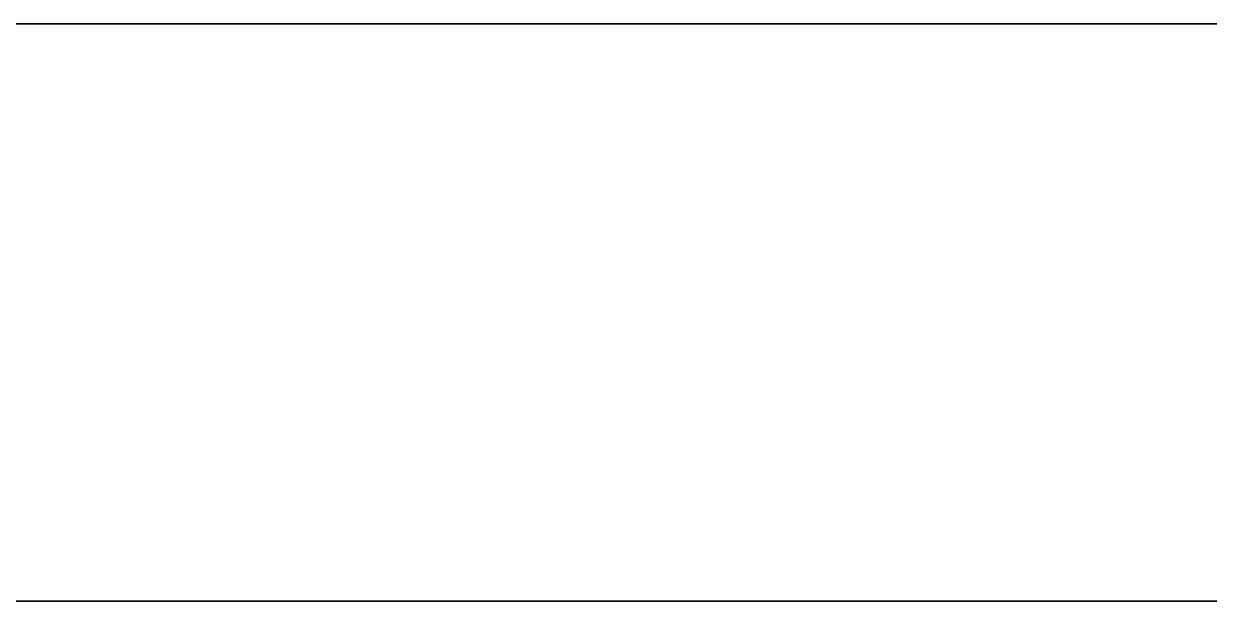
# Model space of a CAD drawing. Header units: metres. Extents: x 350990 to 353010, y 7455300 to 7456700.
# Drawn here: x 352342.9 to 352548, y 7456000 to 7456100 of the extents above; entities that cross this region are included whole.
import ezdxf

# ---------------------------------------------------------------- set-up
doc = ezdxf.new("R2010")
doc.units = ezdxf.units.M

msp = doc.modelspace()

# ---------------------------------------------------------------- linework, layer by layer
at = {"layer": 'BOC_P0N'}
msp.add_polyline3d([(352340, 7456000, 1322.588), (352350, 7456000, 1323.815), (352360, 7456000, 1324.909), (352370, 7456000, 1325.853), (352380, 7456000, 1326.632), (352390, 7456000, 1327.231), (352400, 7456000, 1327.639), (352410, 7456000, 1327.846), (352420, 7456000, 1327.843), (352430, 7456000, 1327.625), (352440, 7456000, 1327.188), (352450, 7456000, 1326.532), (352460, 7456000, 1325.646), (352470, 7456000, 1324.259), (352480, 7456000, 1322.643), (352490, 7456000, 1320.797), (352500, 7456000, 1318.726), (352510, 7456000, 1316.444), (352520, 7456000, 1313.974), (352530, 7456000, 1311.345), (352540, 7456000, 1308.595), (352550, 7456000, 1305.771)], dxfattribs=at)
at = {"layer": 'BOC_P100N'}
msp.add_polyline3d([(352340, 7456100, 1304.638), (352350, 7456100, 1305.862), (352360, 7456100, 1306.634), (352370, 7456100, 1307.361), (352380, 7456100, 1308.038), (352390, 7456100, 1308.662), (352400, 7456100, 1309.228), (352410, 7456100, 1309.32), (352420, 7456100, 1309.011), (352430, 7456100, 1308.449), (352440, 7456100, 1307.662), (352450, 7456100, 1306.691), (352460, 7456100, 1305.587), (352470, 7456100, 1304.407), (352480, 7456100, 1303.21), (352490, 7456100, 1302.057), (352500, 7456100, 1301.002), (352510, 7456100, 1300.094), (352520, 7456100, 1299.366), (352530, 7456100, 1298.786), (352540, 7456100, 1298.415), (352550, 7456100, 1298.246)], dxfattribs=at)
at = {"layer": 'BOLC_P0N'}
msp.add_polyline3d([(352340, 7456000, 1257.155), (352350, 7456000, 1258.672), (352360, 7456000, 1259.995), (352370, 7456000, 1261.124), (352380, 7456000, 1262.061), (352390, 7456000, 1262.811), (352400, 7456000, 1263.383), (352410, 7456000, 1263.791), (352420, 7456000, 1264.05), (352430, 7456000, 1264.18), (352440, 7456000, 1264.2), (352450, 7456000, 1264.133), (352460, 7456000, 1264), (352470, 7456000, 1263.822), (352480, 7456000, 1263.616), (352490, 7456000, 1263.399), (352500, 7456000, 1263.183), (352510, 7456000, 1262.977), (352520, 7456000, 1262.785), (352530, 7456000, 1262.607), (352540, 7456000, 1262.439), (352550, 7456000, 1262.273)], dxfattribs=at)
at = {"layer": 'BOLC_P100N'}
msp.add_polyline3d([(352340, 7456100, 1253.188), (352350, 7456100, 1255.079), (352360, 7456100, 1256.696), (352370, 7456100, 1258.029), (352380, 7456100, 1259.071), (352390, 7456100, 1259.821), (352400, 7456100, 1260.286), (352410, 7456100, 1260.479), (352420, 7456100, 1260.42), (352430, 7456100, 1260.133), (352440, 7456100, 1259.649), (352450, 7456100, 1259.003), (352460, 7456100, 1258.231), (352470, 7456100, 1257.373), (352480, 7456100, 1256.467), (352490, 7456100, 1255.552), (352500, 7456100, 1254.666), (352510, 7456100, 1253.842), (352520, 7456100, 1253.112), (352530, 7456100, 1252.501), (352540, 7456100, 1252.029), (352550, 7456100, 1251.706)], dxfattribs=at)
at = {"layer": 'BOX_P0N'}
msp.add_polyline3d([(352340, 7456000, 1230.58), (352350, 7456000, 1229.786), (352360, 7456000, 1228.874), (352370, 7456000, 1227.971), (352380, 7456000, 1227.2), (352390, 7456000, 1226.676), (352400, 7456000, 1226.493), (352410, 7456000, 1226.72), (352420, 7456000, 1227.394), (352430, 7456000, 1228.52), (352440, 7456000, 1230.064), (352450, 7456000, 1231.961), (352460, 7456000, 1234.118), (352470, 7456000, 1236.418), (352480, 7456000, 1238.733), (352490, 7456000, 1240.93), (352500, 7456000, 1242.883), (352510, 7456000, 1244.483), (352520, 7456000, 1245.643), (352530, 7456000, 1246.308), (352540, 7456000, 1246.456), (352550, 7456000, 1246.098)], dxfattribs=at)
at = {"layer": 'BOX_P100N'}
msp.add_polyline3d([(352340, 7456100, 1237.824), (352350, 7456100, 1237.456), (352360, 7456100, 1236.81), (352370, 7456100, 1236), (352380, 7456100, 1235.136), (352390, 7456100, 1234.315), (352400, 7456100, 1233.616), (352410, 7456100, 1233.092), (352420, 7456100, 1232.77), (352430, 7456100, 1232.645), (352440, 7456100, 1232.69), (352450, 7456100, 1232.851), (352460, 7456100, 1233.059), (352470, 7456100, 1233.236), (352480, 7456100, 1233.302), (352490, 7456100, 1233.186), (352500, 7456100, 1232.832), (352510, 7456100, 1232.205), (352520, 7456100, 1231.296), (352530, 7456100, 1230.125), (352540, 7456100, 1228.735), (352550, 7456100, 1227.193)], dxfattribs=at)
at = {"layer": 'CU_0p2_P0N'}
msp.add_polyline3d([(352341.701, 7456000, 1020), (352348.299, 7456000, 1010), (352350, 7456000, 1006.805), (352353.669, 7456000, 1000), (352357.473, 7456000, 990), (352359.799, 7456000, 980), (352360, 7456000, 978.544), (352361.27, 7456000, 970), (352362.076, 7456000, 960), (352362.65, 7456000, 950), (352363.359, 7456000, 940), (352364.407, 7456000, 930), (352365.821, 7456000, 920), (352367.504, 7456000, 910), (352369.294, 7456000, 900), (352370, 7456000, 896.182), (352371.515, 7456000, 890), (352373.82, 7456000, 880), (352375.732, 7456000, 870), (352377.151, 7456000, 860), (352378.023, 7456000, 850), (352378.33, 7456000, 840), (352378.113, 7456000, 830), (352377.51, 7456000, 820), (352376.786, 7456000, 810), (352376.325, 7456000, 800), (352376.548, 7456000, 790), (352377.798, 7456000, 780), (352380, 7456000, 771.077), (352380.345, 7456000, 770), (352384.979, 7456000, 760), (352390, 7456000, 751.367), (352390.89, 7456000, 750), (352398.291, 7456000, 740), (352400, 7456000, 737.839), (352406.037, 7456000, 730), (352410, 7456000, 724.674), (352413.259, 7456000, 720), (352419.424, 7456000, 710), (352420, 7456000, 708.875), (352424.47, 7456000, 700), (352428.121, 7456000, 690), (352430, 7456000, 681.343), (352430.325, 7456000, 680), (352430.814, 7456000, 670), (352430, 7456000, 664.809), (352429.169, 7456000, 660), (352425.188, 7456000, 650), (352420, 7456000, 641.454), (352418.951, 7456000, 640), (352411.384, 7456000, 630), (352410, 7456000, 628.04), (352403.694, 7456000, 620), (352400, 7456000, 614.042), (352397.126, 7456000, 610), (352391.83, 7456000, 600), (352390, 7456000, 596.115), (352386.516, 7456000, 590), (352380.741, 7456000, 580), (352380, 7456000, 578.952), (352370.498, 7456000, 570), (352370, 7456000, 569.607), (352360, 7456000, 567.552), (352354.882, 7456000, 570), (352350, 7456000, 573.804), (352346.344, 7456000, 580), (352343.389, 7456000, 590), (352342.622, 7456000, 600), (352342.938, 7456000, 610), (352342.966, 7456000, 620), (352341.378, 7456000, 630)], dxfattribs=at)
at = {"layer": 'CU_0p2_P100N'}
for points in [[(352340, 7456100, 1237.944), (352350, 7456100, 1236.705), (352360, 7456100, 1235.041), (352370, 7456100, 1232.823), (352379.828, 7456100, 1230), (352370.707, 7456100, 1220), (352370, 7456100, 1219.132), (352363.234, 7456100, 1210), (352360, 7456100, 1204.463), (352357.689, 7456100, 1200), (352354.324, 7456100, 1190), (352353.039, 7456100, 1180), (352357.168, 7456100, 1170), (352360, 7456100, 1164.939), (352362.791, 7456100, 1160), (352367.813, 7456100, 1150), (352370, 7456100, 1144.784), (352372.239, 7456100, 1140), (352375.974, 7456100, 1130), (352378.573, 7456100, 1120), (352379.844, 7456100, 1110), (352379.275, 7456100, 1100), (352375.925, 7456100, 1090), (352370, 7456100, 1081.661), (352368.732, 7456100, 1080), (352360, 7456100, 1071.031), (352359.076, 7456100, 1070), (352350.315, 7456100, 1060), (352350, 7456100, 1059.577), (352344.729, 7456100, 1050), (352340.867, 7456100, 1040)], [(352341.442, 7456100, 990), (352343.333, 7456100, 980), (352345.52, 7456100, 970), (352348.133, 7456100, 960), (352350, 7456100, 954.293), (352351.977, 7456100, 950), (352357.531, 7456100, 940), (352360, 7456100, 936.293), (352365.011, 7456100, 930), (352370, 7456100, 924.327), (352373.894, 7456100, 920), (352380, 7456100, 913.481), (352382.95, 7456100, 910), (352390, 7456100, 901.492), (352391.084, 7456100, 900), (352398.302, 7456100, 890), (352400, 7456100, 887.483), (352404.802, 7456100, 880), (352410, 7456100, 870.707), (352410.409, 7456100, 870), (352416.065, 7456100, 860), (352420, 7456100, 851.646), (352420.906, 7456100, 850), (352425.82, 7456100, 840), (352429.731, 7456100, 830), (352430, 7456100, 829.038), (352433.512, 7456100, 820), (352435.936, 7456100, 810), (352436.444, 7456100, 800), (352434.005, 7456100, 790), (352430, 7456100, 783.629), (352427.881, 7456100, 780), (352420, 7456100, 770.633), (352419.546, 7456100, 770), (352412.5, 7456100, 760), (352410, 7456100, 755.793), (352407.365, 7456100, 750), (352404.651, 7456100, 740), (352403.991, 7456100, 730), (352405.422, 7456100, 720), (352408.976, 7456100, 710), (352410, 7456100, 707.996), (352420, 7456100, 700.332), (352421.747, 7456100, 700), (352430, 7456100, 698.759), (352440, 7456100, 698.469), (352450, 7456100, 697.162), (352460, 7456100, 692.7), (352462.757, 7456100, 690), (352470, 7456100, 681.806), (352470.971, 7456100, 680), (352475.124, 7456100, 670), (352477.525, 7456100, 660), (352478.17, 7456100, 650), (352477.139, 7456100, 640), (352474.699, 7456100, 630), (352471.342, 7456100, 620), (352470, 7456100, 616.282), (352467.189, 7456100, 610), (352463.395, 7456100, 600), (352460.529, 7456100, 590), (352460, 7456100, 587.596), (352457.877, 7456100, 580), (352455.399, 7456100, 570), (352452.084, 7456100, 560), (352450, 7456100, 556.18), (352444.374, 7456100, 550), (352440, 7456100, 546.969), (352430, 7456100, 545.105), (352420, 7456100, 548.549), (352418.401, 7456100, 550), (352412.261, 7456100, 560), (352410.16, 7456100, 570), (352410.389, 7456100, 580), (352411.556, 7456100, 590), (352412.633, 7456100, 600), (352412.855, 7456100, 610), (352411.882, 7456100, 620), (352410, 7456100, 628.541), (352409.65, 7456100, 630), (352405.8, 7456100, 640), (352400, 7456100, 649.734), (352399.707, 7456100, 650), (352390, 7456100, 655.969), (352380, 7456100, 656.282), (352370, 7456100, 653.95), (352360, 7456100, 650.667), (352358.204, 7456100, 650), (352350, 7456100, 646.749), (352340, 7456100, 643.082)]]:
    msp.add_polyline3d(points, dxfattribs=at)
at = {"layer": 'CU_0p4_P0N'}
msp.add_polyline3d([(352340, 7456000, 919.965), (352343.69, 7456000, 910), (352346.907, 7456000, 900), (352349.563, 7456000, 890), (352350, 7456000, 888.025), (352352.074, 7456000, 880), (352353.932, 7456000, 870), (352355.004, 7456000, 860), (352355.286, 7456000, 850), (352354.792, 7456000, 840), (352353.592, 7456000, 830), (352351.86, 7456000, 820), (352350, 7456000, 810.481), (352349.917, 7456000, 810), (352348.463, 7456000, 800), (352347.451, 7456000, 790), (352347.081, 7456000, 780), (352347.401, 7456000, 770), (352348.316, 7456000, 760), (352349.626, 7456000, 750), (352350, 7456000, 746.948), (352351.15, 7456000, 740), (352352.085, 7456000, 730), (352350.736, 7456000, 720), (352350, 7456000, 718.742), (352340.348, 7456000, 710)], dxfattribs=at)
at = {"layer": 'CU_0p4_P100N'}
msp.add_polyline3d([(352340, 7456100, 905.009), (352345.083, 7456100, 900), (352350, 7456100, 895.636), (352356.317, 7456100, 890), (352360, 7456100, 886.819), (352367.216, 7456100, 880), (352370, 7456100, 877.204), (352376.42, 7456100, 870), (352380, 7456100, 865.223), (352383.676, 7456100, 860), (352389.023, 7456100, 850), (352390, 7456100, 847.312), (352392.864, 7456100, 840), (352394.876, 7456100, 830), (352394.876, 7456100, 820), (352392.596, 7456100, 810), (352390, 7456100, 804.32), (352387.952, 7456100, 800), (352381.342, 7456100, 790), (352380, 7456100, 788.161), (352373.522, 7456100, 780), (352370, 7456100, 775.17), (352365.687, 7456100, 770), (352360, 7456100, 760.88), (352359.355, 7456100, 760), (352354.874, 7456100, 750), (352352.372, 7456100, 740), (352350.556, 7456100, 730), (352350, 7456100, 727.475), (352347.883, 7456100, 720), (352343.084, 7456100, 710), (352340, 7456100, 706.137)], dxfattribs=at)
at = {"layer": 'PHY_P0N'}
for points in [[(352340, 7456000, 1324.588), (352350, 7456000, 1325.815), (352360, 7456000, 1326.909), (352370, 7456000, 1327.853), (352379.355, 7456000, 1320), (352375.548, 7456000, 1310), (352371.756, 7456000, 1300), (352370, 7456000, 1295.102), (352368.22, 7456000, 1290), (352365.026, 7456000, 1280), (352362.229, 7456000, 1270), (352360, 7456000, 1260.334), (352359.924, 7456000, 1260), (352358.186, 7456000, 1250), (352357.035, 7456000, 1240), (352356.482, 7456000, 1230), (352356.513, 7456000, 1220), (352357.084, 7456000, 1210), (352358.135, 7456000, 1200), (352359.593, 7456000, 1190), (352360, 7456000, 1187.754), (352361.358, 7456000, 1180), (352367.941, 7456000, 1170), (352370, 7456000, 1166.924), (352374.464, 7456000, 1160), (352380, 7456000, 1151.505), (352380.945, 7456000, 1150), (352387.334, 7456000, 1140), (352390, 7456000, 1135.883), (352393.715, 7456000, 1130), (352400, 7456000, 1120.282), (352400.179, 7456000, 1120), (352406.733, 7456000, 1110), (352410, 7456000, 1105.199), (352413.558, 7456000, 1100), (352420, 7456000, 1091.049), (352420.77, 7456000, 1090), (352428.492, 7456000, 1080), (352430, 7456000, 1078.147), (352436.922, 7456000, 1070), (352440, 7456000, 1066.58), (352446.262, 7456000, 1060), (352450, 7456000, 1056.274), (352456.722, 7456000, 1050), (352460, 7456000, 1047.067), (352468.487, 7456000, 1040), (352470, 7456000, 1038.773), (352480, 7456000, 1031.179), (352481.662, 7456000, 1030), (352490, 7456000, 1024.07), (352496.132, 7456000, 1020), (352500, 7456000, 1017.36), (352510, 7456000, 1010.889), (352511.442, 7456000, 1010), (352520, 7456000, 1004.349), (352526.829, 7456000, 1000), (352530, 7456000, 997.761), (352540, 7456000, 990.825), (352541.212, 7456000, 990), (352550, 7456000, 983)], [(352550, 7456000, 803.311), (352543.273, 7456000, 810), (352540, 7456000, 813.524), (352532.133, 7456000, 820), (352530, 7456000, 821.899), (352520, 7456000, 826.505), (352510, 7456000, 826.299), (352500, 7456000, 822.003), (352496.943, 7456000, 820), (352490, 7456000, 815.781), (352480.02, 7456000, 810), (352480, 7456000, 809.989), (352470, 7456000, 807.036), (352460, 7456000, 808.238), (352457.163, 7456000, 810), (352450, 7456000, 814.53), (352445.161, 7456000, 820), (352440, 7456000, 825.867), (352437.341, 7456000, 830), (352430.897, 7456000, 840), (352430, 7456000, 841.392), (352425.283, 7456000, 850), (352420, 7456000, 859.456), (352419.71, 7456000, 860), (352414.375, 7456000, 870), (352410, 7456000, 877.995), (352408.854, 7456000, 880), (352403.072, 7456000, 890), (352400, 7456000, 895.201), (352396.797, 7456000, 900), (352390, 7456000, 909.98), (352389.984, 7456000, 910), (352381.711, 7456000, 920), (352380, 7456000, 922.045), (352371.659, 7456000, 930), (352370, 7456000, 931.578), (352360, 7456000, 939.192), (352358.739, 7456000, 940), (352350, 7456000, 945.664), (352342.691, 7456000, 950)]]:
    msp.add_polyline3d(points, dxfattribs=at)
at = {"layer": 'PHY_P100N'}
for points in [[(352340, 7456100, 1307.051), (352350, 7456100, 1307.862), (352360, 7456100, 1308.634), (352370, 7456100, 1309.361), (352379.436, 7456100, 1310), (352380, 7456100, 1310.038), (352390, 7456100, 1310.662), (352400, 7456100, 1311.228), (352410, 7456100, 1311.448), (352413.027, 7456100, 1310), (352410, 7456100, 1306.676), (352405.264, 7456100, 1300), (352400, 7456100, 1291.009), (352399.508, 7456100, 1290), (352395.515, 7456100, 1280), (352392.592, 7456100, 1270), (352390.656, 7456100, 1260), (352390, 7456100, 1253.983), (352389.602, 7456100, 1250), (352389.272, 7456100, 1240), (352389.531, 7456100, 1230), (352390, 7456100, 1223.772), (352390.273, 7456100, 1220), (352391.381, 7456100, 1210), (352392.753, 7456100, 1200), (352394.306, 7456100, 1190), (352395.971, 7456100, 1180), (352400, 7456100, 1173.25), (352401.841, 7456100, 1170), (352407.437, 7456100, 1160), (352410, 7456100, 1155.356), (352412.833, 7456100, 1150), (352418.076, 7456100, 1140), (352420, 7456100, 1136.325), (352423.225, 7456100, 1130), (352428.37, 7456100, 1120), (352430, 7456100, 1116.879), (352433.573, 7456100, 1110), (352438.944, 7456100, 1100), (352440, 7456100, 1098.094), (352444.56, 7456100, 1090), (352450, 7456100, 1080.887), (352450.547, 7456100, 1080), (352457.007, 7456100, 1070), (352460, 7456100, 1065.643), (352464.081, 7456100, 1060), (352470, 7456100, 1052.292), (352471.875, 7456100, 1050), (352480, 7456100, 1040.542), (352480.5, 7456100, 1040), (352490, 7456100, 1030.038), (352490.039, 7456100, 1030), (352500, 7456100, 1020.435), (352500.489, 7456100, 1020), (352510, 7456100, 1011.424), (352511.695, 7456100, 1010), (352520, 7456100, 1002.724), (352523.302, 7456100, 1000), (352530, 7456100, 994.052), (352534.777, 7456100, 990), (352540, 7456100, 985.06), (352545.522, 7456100, 980), (352550, 7456100, 975.239)], [(352550, 7456100, 800.24), (352541.426, 7456100, 810), (352540, 7456100, 811.69), (352534.1, 7456100, 820), (352530, 7456100, 825.991), (352527.441, 7456100, 830), (352521.241, 7456100, 840), (352520, 7456100, 842.048), (352515.104, 7456100, 850), (352510, 7456100, 858.384), (352508.932, 7456100, 860), (352502.333, 7456100, 870), (352500, 7456100, 873.51), (352495.078, 7456100, 880), (352490, 7456100, 886.576), (352486.937, 7456100, 890), (352480, 7456100, 897.571), (352477.483, 7456100, 900), (352470, 7456100, 907.036), (352466.629, 7456100, 910), (352460, 7456100, 915.693), (352454.934, 7456100, 920), (352450, 7456100, 924.118), (352443.035, 7456100, 930), (352440, 7456100, 932.536), (352430.912, 7456100, 940), (352430, 7456100, 940.748), (352420, 7456100, 948.181), (352416.854, 7456100, 950), (352410, 7456100, 954.013), (352400, 7456100, 957.396), (352390, 7456100, 957.798), (352380, 7456100, 955.292), (352370, 7456100, 950.607), (352368.918, 7456100, 950), (352360, 7456100, 945.177), (352350, 7456100, 940.385), (352348.598, 7456100, 940), (352340, 7456100, 937.715)]]:
    msp.add_polyline3d(points, dxfattribs=at)
at = {"layer": 'POT_P0N'}
for points in [[(352340, 7456000, 889.058), (352344.056, 7456000, 880), (352348.702, 7456000, 870), (352350, 7456000, 867.318), (352353.501, 7456000, 860), (352358.348, 7456000, 850), (352360, 7456000, 846.652), (352363.215, 7456000, 840), (352368.035, 7456000, 830), (352370, 7456000, 825.936), (352372.801, 7456000, 820), (352377.489, 7456000, 810), (352380, 7456000, 804.63), (352382.121, 7456000, 800), (352386.702, 7456000, 790), (352390, 7456000, 782.82), (352391.282, 7456000, 780), (352395.883, 7456000, 770), (352400, 7456000, 761.199), (352400.563, 7456000, 760), (352405.376, 7456000, 750), (352410, 7456000, 740.714), (352410.363, 7456000, 740), (352415.617, 7456000, 730), (352420, 7456000, 722.03), (352421.159, 7456000, 720), (352427.086, 7456000, 710), (352430, 7456000, 705.286), (352433.435, 7456000, 700), (352440, 7456000, 690.28), (352440.2, 7456000, 690), (352447.49, 7456000, 680), (352450, 7456000, 676.61), (352455.187, 7456000, 670), (352460, 7456000, 663.835), (352463.167, 7456000, 660), (352470, 7456000, 651.464), (352471.231, 7456000, 650), (352479.144, 7456000, 640), (352480, 7456000, 638.83), (352486.62, 7456000, 630), (352490, 7456000, 624.92), (352493.307, 7456000, 620), (352499.028, 7456000, 610), (352500, 7456000, 607.979), (352503.794, 7456000, 600), (352507.563, 7456000, 590), (352510, 7456000, 581.673), (352510.48, 7456000, 580), (352512.752, 7456000, 570), (352514.496, 7456000, 560), (352515.889, 7456000, 550), (352517.091, 7456000, 540), (352518.244, 7456000, 530), (352519.471, 7456000, 520), (352520, 7456000, 516.32), (352520.905, 7456000, 510), (352522.633, 7456000, 500), (352524.73, 7456000, 490), (352527.278, 7456000, 480), (352530, 7456000, 471.153), (352530.362, 7456000, 470), (352534.118, 7456000, 460), (352538.524, 7456000, 450), (352540, 7456000, 447.105), (352543.738, 7456000, 440), (352549.708, 7456000, 430)], [(352550, 7456000, 290.066), (352540, 7456000, 290.061), (352530, 7456000, 290.058), (352520, 7456000, 290.055), (352510, 7456000, 290.053), (352500, 7456000, 290.052), (352490, 7456000, 290.051), (352480, 7456000, 290.051), (352470, 7456000, 290.051), (352460, 7456000, 290.05), (352450, 7456000, 290.05), (352440, 7456000, 290.05), (352430, 7456000, 290.05), (352420, 7456000, 290.05), (352410, 7456000, 290.05), (352400, 7456000, 290.049), (352390, 7456000, 290.048), (352380, 7456000, 290.047), (352370, 7456000, 290.046), (352360, 7456000, 290.044), (352350, 7456000, 290.043), (352340, 7456000, 290.041)]]:
    msp.add_polyline3d(points, dxfattribs=at)
at = {"layer": 'POT_P100N'}
for points in [[(352550, 7456100, 290.062), (352540, 7456100, 290.059), (352530, 7456100, 290.056), (352520, 7456100, 290.054), (352510, 7456100, 290.052), (352500, 7456100, 290.051), (352490, 7456100, 290.05), (352480, 7456100, 290.049), (352470, 7456100, 290.049), (352460, 7456100, 290.048), (352450, 7456100, 290.048), (352440, 7456100, 290.047), (352430, 7456100, 290.047), (352420, 7456100, 290.046), (352410, 7456100, 290.045), (352400, 7456100, 290.044), (352390, 7456100, 290.043), (352380, 7456100, 290.042), (352370, 7456100, 290.04), (352360, 7456100, 290.039), (352350, 7456100, 290.037), (352340, 7456100, 290.036)], [(352341.059, 7456100, 930), (352346.641, 7456100, 920), (352350, 7456100, 914.434), (352352.756, 7456100, 910), (352359.327, 7456100, 900), (352360, 7456100, 899.023), (352366.327, 7456100, 890), (352370, 7456100, 884.855), (352373.501, 7456100, 880), (352380, 7456100, 870.943), (352380.677, 7456100, 870), (352387.756, 7456100, 860), (352390, 7456100, 856.724), (352394.545, 7456100, 850), (352400, 7456100, 841.471), (352400.924, 7456100, 840), (352406.914, 7456100, 830), (352410, 7456100, 824.483), (352412.463, 7456100, 820), (352417.616, 7456100, 810), (352420, 7456100, 805.068), (352422.425, 7456100, 800), (352426.946, 7456100, 790), (352430, 7456100, 782.858), (352431.228, 7456100, 780), (352435.374, 7456100, 770), (352439.374, 7456100, 760), (352440, 7456100, 758.401), (352443.385, 7456100, 750), (352447.375, 7456100, 740), (352450, 7456100, 733.412), (352451.422, 7456100, 730), (352455.615, 7456100, 720), (352459.872, 7456100, 710), (352460, 7456100, 709.701), (352464.403, 7456100, 700), (352469.003, 7456100, 690), (352470, 7456100, 687.837), (352473.821, 7456100, 680), (352478.656, 7456100, 670), (352480, 7456100, 667.172), (352483.551, 7456100, 660), (352488.294, 7456100, 650), (352490, 7456100, 646.22), (352492.856, 7456100, 640), (352497.101, 7456100, 630), (352500, 7456100, 622.519), (352500.967, 7456100, 620), (352504.501, 7456100, 610), (352507.657, 7456100, 600), (352510, 7456100, 591.858), (352510.518, 7456100, 590), (352513.194, 7456100, 580), (352515.72, 7456100, 570), (352518.183, 7456100, 560), (352520, 7456100, 552.765), (352520.675, 7456100, 550), (352523.286, 7456100, 540), (352526.05, 7456100, 530), (352529.031, 7456100, 520), (352530, 7456100, 517.074), (352532.334, 7456100, 510), (352535.99, 7456100, 500), (352540, 7456100, 490.079), (352540.032, 7456100, 490), (352544.634, 7456100, 480), (352549.727, 7456100, 470)]]:
    msp.add_polyline3d(points, dxfattribs=at)
at = {"layer": 'PRO_P0N'}
for points in [[(352340, 7456000, 1324.588), (352350, 7456000, 1325.815), (352360, 7456000, 1326.909), (352370, 7456000, 1327.853), (352380, 7456000, 1328.632), (352390, 7456000, 1329.231), (352400, 7456000, 1329.639), (352410, 7456000, 1329.846), (352420, 7456000, 1329.843), (352430, 7456000, 1329.625), (352440, 7456000, 1329.188), (352450, 7456000, 1328.532), (352460, 7456000, 1327.657), (352470, 7456000, 1326.567), (352480, 7456000, 1325.269), (352490, 7456000, 1323.771), (352500, 7456000, 1322.084), (352510, 7456000, 1320.22), (352511.088, 7456000, 1320), (352520, 7456000, 1318.195), (352530, 7456000, 1316.023), (352540, 7456000, 1313.723), (352550, 7456000, 1311.314)], [(352550, 7456000, 290.01), (352540, 7456000, 290.01), (352530, 7456000, 290.01), (352520, 7456000, 290.01), (352510, 7456000, 290.01), (352500, 7456000, 290.01), (352490, 7456000, 290.01), (352480, 7456000, 290.01), (352470, 7456000, 290.01), (352460, 7456000, 290.01), (352450, 7456000, 290.01), (352440, 7456000, 290.01), (352430, 7456000, 290.01), (352420, 7456000, 290.01), (352410, 7456000, 290.01), (352400, 7456000, 290.01), (352390, 7456000, 290.01), (352380, 7456000, 290.01), (352370, 7456000, 290.01), (352360, 7456000, 290.01), (352350, 7456000, 290.01), (352340, 7456000, 290.01)]]:
    msp.add_polyline3d(points, dxfattribs=at)
at = {"layer": 'PRO_P100N'}
for points in [[(352340, 7456100, 1307.051), (352350, 7456100, 1307.862), (352360, 7456100, 1308.634), (352370, 7456100, 1309.361), (352379.436, 7456100, 1310), (352380, 7456100, 1310.038), (352390, 7456100, 1310.662), (352400, 7456100, 1311.228), (352410, 7456100, 1311.733), (352420, 7456100, 1312.175), (352430, 7456100, 1312.552), (352440, 7456100, 1312.862), (352450, 7456100, 1313.105), (352460, 7456100, 1313.28), (352470, 7456100, 1313.385), (352480, 7456100, 1313.421), (352490, 7456100, 1313.389), (352500, 7456100, 1313.287), (352510, 7456100, 1313.116), (352520, 7456100, 1312.876), (352530, 7456100, 1312.567), (352540, 7456100, 1312.188), (352550, 7456100, 1311.739)], [(352550, 7456100, 290.01), (352540, 7456100, 290.01), (352530, 7456100, 290.01), (352520, 7456100, 290.01), (352510, 7456100, 290.01), (352500, 7456100, 290.01), (352490, 7456100, 290.01), (352480, 7456100, 290.01), (352470, 7456100, 290.01), (352460, 7456100, 290.01), (352450, 7456100, 290.01), (352440, 7456100, 290.01), (352430, 7456100, 290.01), (352420, 7456100, 290.01), (352410, 7456100, 290.01), (352400, 7456100, 290.01), (352390, 7456100, 290.01), (352380, 7456100, 290.01), (352370, 7456100, 290.01), (352360, 7456100, 290.01), (352350, 7456100, 290.01), (352340, 7456100, 290.01)]]:
    msp.add_polyline3d(points, dxfattribs=at)
at = {"layer": 'QMP_P0N'}
msp.add_polyline3d([(352340.653, 7456000, 630), (352343.202, 7456000, 620), (352346.263, 7456000, 610), (352349.924, 7456000, 600), (352350, 7456000, 599.814), (352354.157, 7456000, 590), (352359.118, 7456000, 580), (352360, 7456000, 578.368), (352364.518, 7456000, 570), (352370, 7456000, 560.701), (352370.394, 7456000, 560), (352376.147, 7456000, 550), (352380, 7456000, 543.421), (352381.811, 7456000, 540), (352386.997, 7456000, 530), (352390, 7456000, 523.983), (352391.738, 7456000, 520), (352395.863, 7456000, 510), (352399.736, 7456000, 500), (352400, 7456000, 499.262), (352402.902, 7456000, 490), (352405.863, 7456000, 480), (352408.693, 7456000, 470), (352410, 7456000, 465.173), (352411.264, 7456000, 460), (352413.696, 7456000, 450), (352416.238, 7456000, 440), (352418.987, 7456000, 430), (352420, 7456000, 426.557), (352421.865, 7456000, 420), (352425.166, 7456000, 410), (352429.261, 7456000, 400), (352430, 7456000, 398.434), (352434.105, 7456000, 390), (352440, 7456000, 380.843), (352440.561, 7456000, 380), (352448.805, 7456000, 370), (352450, 7456000, 368.826), (352459.455, 7456000, 360), (352460, 7456000, 359.575), (352470, 7456000, 351.603), (352471.952, 7456000, 350), (352480, 7456000, 344.094), (352485.265, 7456000, 340), (352490, 7456000, 336.577), (352498.272, 7456000, 330), (352500, 7456000, 328.671), (352509.947, 7456000, 320), (352510, 7456000, 319.953), (352519.822, 7456000, 310), (352520, 7456000, 309.811), (352527.946, 7456000, 300), (352520, 7456000, 291.373), (352510, 7456000, 290.742), (352500, 7456000, 290.554), (352490, 7456000, 290.473), (352480, 7456000, 290.434), (352470, 7456000, 290.417), (352460, 7456000, 290.413), (352450, 7456000, 290.413), (352440, 7456000, 290.413), (352430, 7456000, 290.407), (352420, 7456000, 290.392), (352410, 7456000, 290.367), (352400, 7456000, 290.333), (352390, 7456000, 290.295), (352380, 7456000, 290.257), (352370, 7456000, 290.223), (352360, 7456000, 290.192), (352350, 7456000, 290.167), (352340, 7456000, 290.146)], dxfattribs=at)
at = {"layer": 'QMP_P100N'}
msp.add_polyline3d([(352340, 7456100, 768.738), (352343.279, 7456100, 760), (352346.579, 7456100, 750), (352349.445, 7456100, 740), (352350, 7456100, 737.7), (352351.747, 7456100, 730), (352353.662, 7456100, 720), (352355.29, 7456100, 710), (352356.692, 7456100, 700), (352357.945, 7456100, 690), (352359.134, 7456100, 680), (352360, 7456100, 672.84), (352360.332, 7456100, 670), (352361.607, 7456100, 660), (352363.132, 7456100, 650), (352365.028, 7456100, 640), (352367.419, 7456100, 630), (352370, 7456100, 621.373), (352370.403, 7456100, 620), (352373.911, 7456100, 610), (352378.215, 7456100, 600), (352380, 7456100, 596.446), (352383.128, 7456100, 590), (352388.728, 7456100, 580), (352390, 7456100, 577.954), (352394.665, 7456100, 570), (352400, 7456100, 561.723), (352401.029, 7456100, 560), (352407.327, 7456100, 550), (352410, 7456100, 545.944), (352413.558, 7456100, 540), (352419.72, 7456100, 530), (352420, 7456100, 529.549), (352425.329, 7456100, 520), (352430, 7456100, 511.717), (352430.874, 7456100, 510), (352435.918, 7456100, 500), (352440, 7456100, 491.946), (352440.899, 7456100, 490), (352445.469, 7456100, 480), (352450, 7456100, 470.276), (352450.119, 7456100, 470), (352454.398, 7456100, 460), (352458.856, 7456100, 450), (352460, 7456100, 447.46), (352463.196, 7456100, 440), (352467.715, 7456100, 430), (352470, 7456100, 425.163), (352472.368, 7456100, 420), (352477.232, 7456100, 410), (352480, 7456100, 404.676), (352482.395, 7456100, 400), (352487.87, 7456100, 390), (352490, 7456100, 386.319), (352493.622, 7456100, 380), (352499.818, 7456100, 370), (352500, 7456100, 369.708), (352505.92, 7456100, 360), (352510, 7456100, 353.566), (352512.195, 7456100, 350), (352518.194, 7456100, 340), (352520, 7456100, 336.805), (352523.617, 7456100, 330), (352528.425, 7456100, 320), (352530, 7456100, 316.076), (352532.217, 7456100, 310), (352534.949, 7456100, 300), (352530, 7456100, 291.935), (352520, 7456100, 290.814), (352510, 7456100, 290.551), (352500, 7456100, 290.438), (352490, 7456100, 290.378), (352480, 7456100, 290.341), (352470, 7456100, 290.317), (352460, 7456100, 290.298), (352450, 7456100, 290.282), (352440, 7456100, 290.265), (352430, 7456100, 290.248), (352420, 7456100, 290.228), (352410, 7456100, 290.208), (352400, 7456100, 290.187), (352390, 7456100, 290.168), (352380, 7456100, 290.149), (352370, 7456100, 290.133), (352360, 7456100, 290.119), (352350, 7456100, 290.107), (352340, 7456100, 290.096)], dxfattribs=at)
at = {"layer": 'TOH_P0N'}
msp.add_polyline3d([(352340, 7456000, 1171.921), (352350, 7456000, 1172.829), (352360, 7456000, 1174.022), (352370, 7456000, 1175.54), (352380, 7456000, 1177.39), (352390, 7456000, 1179.552), (352400, 7456000, 1181.98), (352410, 7456000, 1184.61), (352420, 7456000, 1187.366), (352430, 7456000, 1190.159), (352440, 7456000, 1192.904), (352450, 7456000, 1195.514), (352460, 7456000, 1197.915), (352470, 7456000, 1200.044), (352480, 7456000, 1201.858), (352490, 7456000, 1203.33), (352500, 7456000, 1204.457), (352510, 7456000, 1205.251), (352520, 7456000, 1205.743), (352530, 7456000, 1205.971), (352540, 7456000, 1205.981), (352550, 7456000, 1205.817)], dxfattribs=at)
at = {"layer": 'TOH_P100N'}
msp.add_polyline3d([(352340, 7456100, 1168.926), (352350, 7456100, 1172.216), (352360, 7456100, 1175.732), (352370, 7456100, 1179.415), (352380, 7456100, 1183.175), (352390, 7456100, 1186.899), (352400, 7456100, 1190.456), (352410, 7456100, 1193.707), (352420, 7456100, 1196.518), (352430, 7456100, 1198.764), (352440, 7456100, 1200.343), (352450, 7456100, 1201.183), (352460, 7456100, 1201.248), (352470, 7456100, 1200.545), (352480, 7456100, 1199.127), (352490, 7456100, 1197.089), (352500, 7456100, 1194.569), (352510, 7456100, 1191.741), (352520, 7456100, 1188.799), (352530, 7456100, 1185.952), (352540, 7456100, 1183.401), (352550, 7456100, 1181.328)], dxfattribs=at)
at = {"layer": 'TOPO_P0N'}
msp.add_polyline3d([(352340, 7456000, 1324.588), (352350, 7456000, 1325.815), (352360, 7456000, 1326.909), (352370, 7456000, 1327.853), (352380, 7456000, 1328.632), (352390, 7456000, 1329.231), (352400, 7456000, 1329.639), (352410, 7456000, 1329.846), (352420, 7456000, 1329.843), (352430, 7456000, 1329.625), (352440, 7456000, 1329.188), (352450, 7456000, 1328.532), (352460, 7456000, 1327.657), (352470, 7456000, 1326.567), (352480, 7456000, 1325.269), (352490, 7456000, 1323.771), (352500, 7456000, 1322.084), (352510, 7456000, 1320.22), (352520, 7456000, 1318.195), (352530, 7456000, 1316.023), (352540, 7456000, 1313.723), (352550, 7456000, 1311.314)], dxfattribs=at)
at = {"layer": 'TOPO_P100N'}
msp.add_polyline3d([(352340, 7456100, 1307.051), (352350, 7456100, 1307.862), (352360, 7456100, 1308.634), (352370, 7456100, 1309.361), (352380, 7456100, 1310.038), (352390, 7456100, 1310.662), (352400, 7456100, 1311.228), (352410, 7456100, 1311.733), (352420, 7456100, 1312.175), (352430, 7456100, 1312.552), (352440, 7456100, 1312.862), (352450, 7456100, 1313.105), (352460, 7456100, 1313.28), (352470, 7456100, 1313.385), (352480, 7456100, 1313.421), (352490, 7456100, 1313.389), (352500, 7456100, 1313.287), (352510, 7456100, 1313.116), (352520, 7456100, 1312.876), (352530, 7456100, 1312.567), (352540, 7456100, 1312.188), (352550, 7456100, 1311.739)], dxfattribs=at)

doc.saveas('drawing.dxf')
